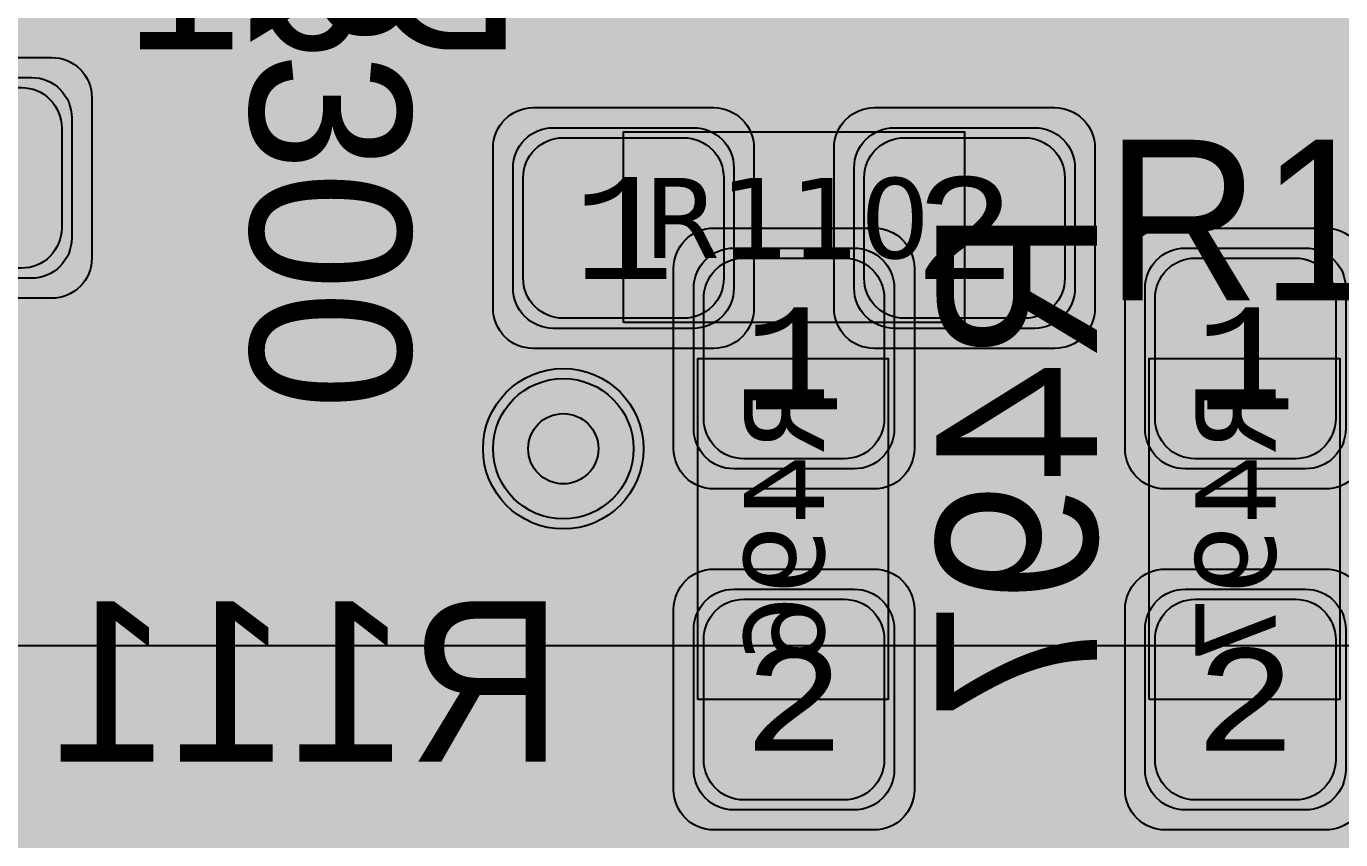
# Model space of a CAD drawing. Extents: x -28 to 199, y -61 to 255.
# Drawn here: x 108.42 to 114.97, y 149.45 to 153.51 of the extents above; entities that cross this region are included whole.
import ezdxf
from ezdxf.enums import TextEntityAlignment as Align

# ---------------------------------------------------------------- set-up
doc = ezdxf.new("R2010")
doc.units = 0
doc.header["$MEASUREMENT"] = 0
for name, color, linetype in [('ASSEMBLY_OUTLINES_BTM', 191, 'CONTINUOUS'), ('ASSEMBLY_OUTLINES_TOP', 102, 'CONTINUOUS'), ('ASSEMBLY_PART_NUMBERS_BTM', 191, 'CONTINUOUS'), ('ASSEMBLY_PART_NUMBERS_TOP', 102, 'CONTINUOUS'), ('ASSEMBLY_REF_DES_BTM', 191, 'CONTINUOUS'), ('ASSEMBLY_REF_DES_TOP', 102, 'CONTINUOUS'), ('DRILL_DRAWING', 21, 'CONTINUOUS'), ('GENERATED_SILKSCREEN_BTM', 255, 'CONTINUOUS'), ('GENERATED_SILKSCREEN_TOP', 140, 'CONTINUOUS'), ('PART_PADS_SMD_BTM', 10, 'CONTINUOUS'), ('PART_PADS_SMD_TOP', 150, 'CONTINUOUS'), ('PIN_NUMBERS_BTM', 8, 'CONTINUOUS'), ('PIN_NUMBERS_TOP', 8, 'CONTINUOUS'), ('PLACEMENT_OUTLINES_BTM', 222, 'CONTINUOUS'), ('PLACEMENT_OUTLINES_TOP', 130, 'CONTINUOUS'), ('PLANE_DATA_LAYER_TOP', 150, 'CONTINUOUS'), ('PLANE_SHAPES_LAYER_2', 230, 'CONTINUOUS'), ('PLANE_SHAPES_LAYER_3', 81, 'CONTINUOUS'), ('PLANE_SHAPES_LAYER_TOP', 150, 'CONTINUOUS'), ('SILKSCREEN_OUTLINES_BTM', 211, 'CONTINUOUS'), ('SILKSCREEN_OUTLINES_TOP', 150, 'CONTINUOUS'), ('SILKSCREEN_REF_DES_BTM', 211, 'CONTINUOUS'), ('SILKSCREEN_REF_DES_TOP', 150, 'CONTINUOUS'), ('SOLDERMASK_PADS_BTM', 12, 'CONTINUOUS'), ('SOLDERMASK_PADS_TOP', 180, 'CONTINUOUS'), ('SOLDERPASTE_PADS_BTM', 12, 'CONTINUOUS'), ('SOLDERPASTE_PADS_TOP', 180, 'CONTINUOUS'), ('TRACES_LAYER_3', 81, 'CONTINUOUS'), ('TRACES_LAYER_BOTTOM', 10, 'CONTINUOUS'), ('TRACES_LAYER_TOP', 150, 'CONTINUOUS'), ('VIA_HOLES_LAYER_2', 30, 'CONTINUOUS'), ('VIA_HOLES_LAYER_3', 30, 'CONTINUOUS'), ('VIA_HOLES_LAYER_BOTTOM', 30, 'CONTINUOUS'), ('VIA_HOLES_LAYER_TOP', 30, 'CONTINUOUS'), ('VIA_PADS_LAYER_2', 230, 'CONTINUOUS'), ('VIA_PADS_LAYER_3', 81, 'CONTINUOUS'), ('VIA_PADS_LAYER_BOTTOM', 10, 'CONTINUOUS'), ('VIA_PADS_LAYER_TOP', 150, 'CONTINUOUS')]:
    doc.layers.add(name, color=color, linetype=linetype)
doc.styles.add('COURIER_NEW', font='COUR.TTF')
doc.styles.add('VERDANA', font='verdana.TTF')
doc.styles.add('VERIBEST_GERBER_0', font='txt')

msp = doc.modelspace()

# ---------------------------------------------------------------- hatches: boundary and pattern name
at = {"layer": 'PLANE_DATA_LAYER_TOP'}
h = msp.add_hatch(color=256, dxfattribs=at)
h.paths.add_polyline_path([(133, 153.853893, -0.1385740107174842), (132.988731, 153.814013, 0.2825710428868531), (132.988731, 153.185987, -0.1385740107174842), (133, 153.146107), (133, 152.850505, -0.198909955685367), (132.977682, 152.796624), (132.047111, 151.866053, 0.1989122151386141), (131.900664, 151.5125), (131.900664, 149.0762, -0.414213562373095), (131.824464, 149), (116.917122, 149, -0.414213562373095), (116.840922, 149.0762), (116.840922, 149.076201, -0.1989099556853327), (116.86324, 149.130082), (120.011716, 152.278558, -0.2121765103081674), (120.069475, 152.300777, 2.5994044520858672), (119.500777, 152.869475, -0.0127260232625864), (119.500876, 152.865598), (119.500876, 152.865597, -0.1989099556854013), (119.478558, 152.811716), (116.06616, 149.399318, -0.1989133663344485), (116.012278, 149.377), (114.8262, 149.377, -0.414213562373095), (114.75, 149.4532), (114.75, 149.885279, -0.1989099556853327), (114.772318, 149.93916), (117.211716, 152.378558, -0.2121765103082757), (117.269475, 152.400777, 2.5994044520858672), (116.700777, 152.969475, -0.012726023262584), (116.700876, 152.965598), (116.700876, 152.965597, -0.1989099556853327), (116.678558, 152.911716), (114.880082, 151.11324, -0.6681819935815162), (114.75, 151.167121), (114.75, 155.5988, -0.414213562373095), (114.8262, 155.675), (115.246078, 155.675, -0.1860894746345807), (115.29723, 155.65528, 0.1771017640591394), (115.679123, 155.500363, -0.3837047465437007), (115.752483, 155.429575, 0.9653635895788941), (117.75, 155.499999), (117.75, 155.5, 0.4499914754165076), (116.6297, 156.492737, -0.678160657795134), (116.561875, 156.617022, 0.1458601094872009), (116.696178, 156.932387, -0.381510988498814), (116.771893, 157), (121.010758, 157, -0.5383921361414895), (121.080801, 156.893793, 1.2260197911428208), (123, 156.5), (123, 156.500003, 0.0155953760003394), (122.998055, 156.562339, -0.0155850900867968), (122.997907, 156.567086), (122.997907, 156.56709, -0.6681819935816116), (123.127989, 156.620971), (125.050682, 154.698278, -0.1989099556853327), (125.073, 154.644397), (125.073, 153.551853, -0.2121757463619228), (125.04787, 153.4953, 0.2121743865971751), (124.85, 153.050001), (124.85, 153.05, 0.9999999999999999), (126.05, 153.05), (126.05, 153.050001, 0.2121743865971751), (125.85213, 153.4953, -0.212175746361959), (125.827, 153.551853), (125.827, 154.685964, -0.1107558287851341), (125.834298, 154.718505, 0.110755040111671), (125.875, 154.899999), (125.875, 154.9, 0.1989121882725186), (125.75052, 155.20052), (124.081122, 156.869918, -0.1989099556853327), (124.058804, 156.923799), (124.058804, 156.9238, -0.414213562373095), (124.135004, 157), (125.760758, 157, -0.5383921361414895), (125.830801, 156.893793, 1.5163124244314565), (127.669199, 156.893793, -0.5383921361414894), (127.739242, 157), (128.1738, 157, -0.414213562373095), (128.25, 156.9238), (128.25, 156.3, 0.414213562373095), (128.7, 155.85), (129.3, 155.85, 0.414213562373095), (129.75, 156.3), (129.75, 156.9238, -0.414213562373095), (129.8262, 157), (130.5238, 157, -0.414213562373095), (130.6, 156.9238), (130.6, 156.7, 0.414213562373095), (131.05, 156.25), (131.75, 156.25, 0.3241649784330002), (132.177594, 156.559774, -0.7244577928817454), (132.322406, 156.559774, 0.3241649784330001), (132.75, 156.25), (132.9238, 156.25, -0.414213562373095), (133, 156.1738)], flags=0)
h.paths.add_polyline_path([(129.20000000000002, 153.2, -0.9999999999999999), (130.4, 153.2, -0.9999999999999999)], flags=0)
h.paths.add_polyline_path([(130.9, 153.5, -0.9999999999999999), (132.1, 153.5, -0.9999999999999999)], flags=0)
at = {"layer": 'PLANE_SHAPES_LAYER_2'}
h = msp.add_hatch(color=256, dxfattribs=at)
h.paths.add_polyline_path([(169.5, 129.25), (149.5, 129.25), (142.25, 122), (142.25, 90.5), (147.5, 90.5), (147.5, 80), (154, 80), (154, 69.25), (131.75, 69.25), (131.75, 73.25), (121.25, 73.25), (121.25, 81), (110.5, 81), (110.5, 125.75), (106.5, 125.75), (106.5, 128.75), (93.5, 128.75), (93.5, 120.25), (91.75, 120.25), (91.75, 121.5), (80, 121.5), (80, 118.25), (73.25, 118.25), (73.25, 124.5), (67.5, 124.5), (67.5, 128), (57.75, 128), (57.75, 120.25), (55.25, 120.25), (55.25, 121.5), (47.5, 121.5), (47.5, 119), (35, 119), (35, 134.75), (32.75, 134.75), (32.75, 159.75), (29.25, 159.75), (29.25, 175.25), (22.5, 175.25), (22.5, 195.25), (17.25, 195.25), (17.25, 198), (22.5, 198), (22.5, 216.5), (40.25, 216.5), (40.25, 235.5), (54.5, 235.5), (54.5, 254), (87.25, 254), (87.25, 236.25), (86.25, 236.25), (86.25, 228.75), (81, 228.75), (81, 218.75), (95.25, 218.75), (95.25, 194.5), (87, 194.5), (87, 172), (131.1, 172), (131.1, 208.75), (115.5, 208.75), (115.5, 213.75), (106.75, 213.75), (106.75, 218.75), (110.25, 222.25), (110.25, 226.25), (142.5, 226.25), (142.5, 221.5), (160.5, 221.5), (160.5, 240.75), (169.5, 240.75)])
h.paths.add_polyline_path([(35.5, 149.5), (41.75, 149.5), (41.75, 152), (39.25, 152), (39.25, 154), (37.75, 154), (37.75, 152), (35.5, 152)], flags=16)
h.paths.add_polyline_path([(37.5, 125.75), (37.5, 128.75), (42.75, 128.75), (42.75, 125.75)], flags=16)
h.paths.add_polyline_path([(52, 127.75), (52, 130.75), (54.25, 130.75), (54.25, 127.75)], flags=16)
h.paths.add_polyline_path([(50.75, 219.5), (50.75, 226.5), (71.75, 226.5), (71.75, 219.5)], flags=16)
h.paths.add_polyline_path([(66.5, 150.75), (66.5, 177.5), (72.25, 177.5), (72.25, 150.75)], flags=16)
h.paths.add_polyline_path([(47.25, 185.25), (73, 185.25), (73, 188.25), (70.25, 188.25), (70.25, 191), (47.25, 191)], flags=16)
h.paths.add_polyline_path([(84.5, 208), (84.5, 212.75), (85, 212.75), (85, 208)], flags=16)
h.paths.add_polyline_path([(61.5, 137.25), (87.75, 137.25), (87.75, 140.5), (84.75, 140.5), (84.75, 143), (61.5, 143)], flags=16)
h.paths.add_polyline_path([(88.75, 127), (88.75, 130), (91, 130), (91, 127)], flags=16)
h.paths.add_polyline_path([(85.5, 130.25), (85.5, 132.5), (91, 132.5), (91, 130.25)], flags=16)
h.paths.add_polyline_path([(108.75, 142.25), (135.75, 142.25), (135.75, 145.75), (132.25, 145.75), (132.25, 149), (108.75, 149)], flags=16)
h.paths.add_polyline_path([(114.25, 126.75), (140.75, 126.75), (140.75, 129.75), (137.25, 129.75), (137.25, 133), (114.25, 133)], flags=16)
h.paths.add_polyline_path([(155.25, 180.25), (166.25, 180.25), (166.25, 186.25), (152.25, 186.25), (152.25, 183), (155.25, 183)], flags=16)
at = {"layer": 'PLANE_SHAPES_LAYER_3'}
h = msp.add_hatch(color=256, dxfattribs=at)
h.paths.add_polyline_path([(169.5, 129.25), (149.5, 129.25), (142.25, 122), (142.25, 90.5), (147.5, 90.5), (147.5, 80), (154, 80), (154, 69.25), (131.75, 69.25), (131.75, 73.25), (121.25, 73.25), (121.25, 81), (110.5, 81), (110.5, 125.75), (106.5, 125.75), (106.5, 128.75), (93.5, 128.75), (93.5, 120.25), (91.75, 120.25), (91.75, 121.5), (80, 121.5), (80, 118.25), (73.25, 118.25), (73.25, 124.5), (67.5, 124.5), (67.5, 127.75), (58.25, 127.75), (58.25, 130.25), (88.75, 130.25), (88.75, 127), (91, 127), (91, 132.5), (55, 132.5), (55, 131.25), (52, 131.25), (52, 127.75), (55, 127.75), (55, 127.25), (57.75, 127.25), (57.75, 120.25), (55.25, 120.25), (55.25, 121.5), (47.5, 121.5), (47.5, 119), (35, 119), (35, 134.75), (32.75, 134.75), (32.75, 159.75), (29.25, 159.75), (29.25, 175.25), (22.5, 175.25), (22.5, 195.25), (17.25, 195.25), (17.25, 198), (22.5, 198), (22.5, 216.5), (40.25, 216.5), (40.25, 235.5), (54.5, 235.5), (54.5, 254), (87.25, 254), (87.25, 236.25), (86.25, 236.25), (86.25, 228.75), (81, 228.75), (81, 218.75), (95.25, 218.75), (95.25, 194.5), (87, 194.5), (87, 172), (131.1, 172), (131.1, 208.75), (115.5, 208.75), (115.5, 213.75), (106.75, 213.75), (106.75, 218.75), (110.25, 222.25), (110.25, 226.25), (142.5, 226.25), (142.5, 221.5), (160.5, 221.5), (160.5, 240.75), (169.5, 240.75)])
h.paths.add_polyline_path([(35.5, 149.5), (41.75, 149.5), (41.75, 152), (39.25, 152), (39.25, 154), (37.75, 154), (37.75, 152), (35.5, 152)], flags=16)
h.paths.add_polyline_path([(37.5, 125.75), (37.5, 128.75), (42.75, 128.75), (42.75, 125.75)], flags=16)
h.paths.add_polyline_path([(50.75, 219.5), (50.75, 226.5), (71.75, 226.5), (71.75, 219.5)], flags=16)
h.paths.add_polyline_path([(66.5, 150.75), (66.5, 177.5), (72.25, 177.5), (72.25, 150.75)], flags=16)
h.paths.add_polyline_path([(47.25, 185.25), (73, 185.25), (73, 188.25), (70.25, 188.25), (70.25, 191), (47.25, 191)], flags=16)
h.paths.add_polyline_path([(84.5, 208), (84.5, 212.75), (85, 212.75), (85, 208)], flags=16)
h.paths.add_polyline_path([(61.5, 137.25), (87.75, 137.25), (87.75, 140.5), (84.75, 140.5), (84.75, 143), (61.5, 143)], flags=16)
h.paths.add_polyline_path([(108.75, 142.25), (135.75, 142.25), (135.75, 145.75), (132.25, 145.75), (132.25, 149), (108.75, 149)], flags=16)
h.paths.add_polyline_path([(114.25, 126.75), (140.75, 126.75), (140.75, 129.75), (137.25, 129.75), (137.25, 133), (114.25, 133)], flags=16)
h.paths.add_polyline_path([(155.25, 180.25), (166.25, 180.25), (166.25, 186.25), (152.25, 186.25), (152.25, 183), (155.25, 183)], flags=16)
at = {"layer": 'VIA_HOLES_LAYER_2'}
h = msp.add_hatch(color=256, dxfattribs=at)
edge = h.paths.add_edge_path()
edge.add_arc((111.1, 151.4), 0.175, 0, 360)
at = {"layer": 'VIA_HOLES_LAYER_3'}
h = msp.add_hatch(color=256, dxfattribs=at)
edge = h.paths.add_edge_path()
edge.add_arc((111.1, 151.4), 0.175, 0, 360)
at = {"layer": 'VIA_HOLES_LAYER_BOTTOM'}
h = msp.add_hatch(color=256, dxfattribs=at)
edge = h.paths.add_edge_path()
edge.add_arc((111.1, 151.4), 0.175, 0, 360)
at = {"layer": 'VIA_HOLES_LAYER_TOP'}
h = msp.add_hatch(color=256, dxfattribs=at)
edge = h.paths.add_edge_path()
edge.add_arc((111.1, 151.4), 0.175, 0, 360)

# ---------------------------------------------------------------- linework, layer by layer
at = {"layer": 'ASSEMBLY_OUTLINES_BTM'}
for points in [[(111.77, 150.15), (111.77, 151.85), (112.72, 151.85), (112.72, 150.15)], [(114.02, 150.15), (114.02, 151.85), (114.97, 151.85), (114.97, 150.15)]]:
    msp.add_lwpolyline(points, close=True, dxfattribs=at)
at = {"layer": 'ASSEMBLY_OUTLINES_TOP'}
msp.add_lwpolyline([(111.4, 152.03), (111.4, 152.98), (113.1, 152.98), (113.1, 152.03)], close=True, dxfattribs=at)
at = {"layer": 'ASSEMBLY_OUTLINES_TOP', "const_width": 0.2}
msp.add_lwpolyline([(105.58, 141.12), (105.58, 150.42), (138.78, 150.42), (138.78, 141.12)], close=True, dxfattribs=at)
at = {"layer": 'GENERATED_SILKSCREEN_BTM', "const_width": 0.15}
for points in [[(109.0248, 154.11), (109.0248, 153.4092), (109.1648, 153.4092)], [(109.1648, 153.4092), (109.1712, 153.4076), (109.1752, 153.4044), (109.1768, 153.3988), (109.1776, 153.3924), (109.1768, 153.3868), (109.1752, 153.3812), (109.1712, 153.3772), (109.1648, 153.3764), (108.8528, 153.3764), (108.8472, 153.3772), (108.8424, 153.3812), (108.84, 153.3868), (108.8392, 153.3924), (108.84, 153.3988), (108.8424, 153.4044), (108.8472, 153.4076), (108.8528, 153.4092), (108.9936, 153.4092), (108.9936, 154.1604)], [(110.7928, 154.1604), (110.7928, 153.3924), (110.7912, 153.386), (110.7872, 153.382), (110.7824, 153.3772), (110.7768, 153.3764), (110.372, 153.3764), (110.3688, 153.3764), (110.3672, 153.3772), (110.3656, 153.378), (110.3616, 153.3796), (110.2264, 153.4892), (110.224, 153.4924), (110.2232, 153.494), (110.2216, 153.498), (110.2208, 153.502), (110.2208, 154.0508)], [(110.7592, 154.1436), (110.3776, 154.1436), (110.2528, 154.0428), (110.2528, 153.51), (110.3776, 153.4092), (110.7592, 153.4092), (110.7592, 154.1436)], [(109.4648, 154.0508), (109.4648, 153.502), (109.4656, 153.4996), (109.4672, 153.494), (109.468, 153.4924), (109.4704, 153.4892), (109.6048, 153.3796), (109.6088, 153.378), (109.6096, 153.3772), (109.612, 153.3772), (109.6128, 153.3764), (109.6136, 153.3764), (109.6152, 153.3764), (109.8848, 153.3764), (109.888, 153.3772), (109.8912, 153.378), (109.8944, 153.3796)], [(109.8944, 153.3796), (110.0288, 153.4892), (110.0312, 153.4908), (110.0328, 153.4932), (110.0336, 153.498), (110.0328, 153.5036), (110.0304, 153.5092), (110.0264, 153.5132), (110.0216, 153.5164), (110.016, 153.5172), (110.0104, 153.5156), (109.88, 153.4092), (109.6216, 153.4092), (109.4968, 153.51), (109.4968, 153.7972)], [(113.2608, 151.9256), (113.2592, 151.9232), (113.2552, 151.9224), (113.2512, 151.92), (113.2472, 151.92), (113.0824, 151.92), (113.0784, 151.92), (113.076, 151.9224), (113.0736, 151.9224), (113.0728, 151.9232), (113.072, 151.924), (113.0696, 151.9256), (112.96, 152.0616), (112.9584, 152.0656), (112.9576, 152.068), (112.9568, 152.072), (112.9568, 152.4752), (112.9584, 152.4824), (112.9624, 152.4864), (112.9672, 152.4912), (112.9728, 152.4928), (113.7408, 152.4928), (113.7472, 152.4912), (113.7512, 152.4872), (113.7536, 152.4824), (113.7544, 152.4768), (113.7536, 152.4704), (113.7512, 152.4648), (113.7472, 152.4608), (113.7408, 152.4592), (113.3728, 152.4592), (113.3728, 152.0832), (113.7456, 151.952), (113.7512, 151.9488), (113.7544, 151.9432), (113.7552, 151.9368), (113.7536, 151.932), (113.7512, 151.9272), (113.7464, 151.9232), (113.7416, 151.9208), (113.7352, 151.9224), (113.3624, 152.0536), (113.2608, 151.9256)], [(112.9896, 152.4592), (112.9896, 152.076), (113.0904, 151.952), (113.2392, 151.952), (113.3408, 152.076), (113.3408, 152.4592), (112.9896, 152.4592)], [(113.7408, 151.2504), (113.7472, 151.2496), (113.7512, 151.2456), (113.7536, 151.24), (113.7544, 151.2344), (113.7536, 151.2288), (113.7512, 151.224), (113.7472, 151.22), (113.7408, 151.2184), (113.4984, 151.2184), (113.4984, 151.1808), (113.4968, 151.1752), (113.4936, 151.1704), (113.488, 151.168), (113.4824, 151.1672), (113.476, 151.168), (113.4704, 151.1704), (113.4664, 151.1752), (113.4656, 151.1808), (113.4656, 151.2184), (112.9952, 151.2184), (112.9912, 151.2192), (112.988, 151.2208), (112.9848, 151.2248), (112.9824, 151.2288), (112.9808, 151.2336), (112.98, 151.2384), (112.9808, 151.2424), (112.984, 151.2464), (113.4696, 151.732), (113.4744, 151.7352), (113.4792, 151.7368), (113.484, 151.736), (113.4896, 151.7328), (113.4936, 151.7312), (113.496, 151.728), (113.4976, 151.7248), (113.4984, 151.7208), (113.4984, 151.2504), (113.7408, 151.2504)], [(113.4656, 151.6808), (113.036, 151.2504), (113.4656, 151.2504), (113.4656, 151.6808)], [(113.7536, 150.8384), (113.644, 150.9728), (113.64, 150.9768), (113.6352, 150.9776), (113.6296, 150.9768), (113.624, 150.9736), (113.62, 150.9704), (113.6168, 150.9648), (113.616, 150.96), (113.6176, 150.9544), (113.724, 150.824), (113.724, 150.5656), (113.6232, 150.4408), (113.336, 150.4408), (113.424, 150.5496), (113.4256, 150.5528), (113.4264, 150.5536), (113.4272, 150.556), (113.4272, 150.5592), (113.4272, 150.8288), (113.4272, 150.832), (113.4256, 150.8368), (113.424, 150.8384), (113.3152, 150.9728), (113.3144, 150.9744), (113.3128, 150.976), (113.3104, 150.9776), (113.3048, 150.9792), (113.3016, 150.98), (113.0824, 150.98), (113.0784, 150.9792), (113.0752, 150.9776), (113.0728, 150.976), (113.072, 150.9744), (113.0696, 150.9728), (112.96, 150.8384), (112.9592, 150.8352), (112.9584, 150.8328), (112.9576, 150.832), (112.9568, 150.8288), (112.9568, 150.5592), (112.9576, 150.556), (112.9576, 150.5552), (112.9584, 150.5544), (112.9592, 150.552), (112.96, 150.5488), (113.0696, 150.4144), (113.0736, 150.412), (113.0768, 150.4112), (113.0792, 150.4096), (113.0824, 150.4088), (113.6312, 150.4088), (113.6336, 150.4096), (113.6392, 150.4112), (113.6408, 150.412), (113.644, 150.4144), (113.7536, 150.5488), (113.7552, 150.5528), (113.756, 150.5536), (113.756, 150.5552), (113.7568, 150.5568), (113.7568, 150.5576), (113.7568, 150.5592), (113.7568, 150.8288), (113.756, 150.832), (113.7552, 150.8352), (113.7536, 150.8384)], [(113.0904, 150.9472), (113.2936, 150.9472), (113.3952, 150.824), (113.3952, 150.5656), (113.2936, 150.4408), (113.0904, 150.4408), (112.9896, 150.5656), (112.9896, 150.824), (113.0904, 150.9472)], [(108.3476, 149.8576), (108.3532, 149.8592), (108.494, 149.8592), (108.494, 150.6104), (108.4948, 150.616), (108.4972, 150.62), (108.5012, 150.6224), (108.5068, 150.6232), (108.5108, 150.624), (108.5148, 150.624), (108.518, 150.6224), (108.5212, 150.6192), (108.6772, 150.4), (108.6788, 150.3968), (108.6796, 150.3944), (108.6796, 150.3888), (108.6772, 150.384), (108.6732, 150.38), (108.6684, 150.3768), (108.6628, 150.3752), (108.6596, 150.3752), (108.6572, 150.376), (108.6532, 150.3808), (108.5252, 150.56), (108.5252, 149.8592), (108.6652, 149.8592)], [(109.3932, 149.8592), (109.3996, 149.8576), (109.4036, 149.8544), (109.4052, 149.8488), (109.406, 149.8424), (109.4052, 149.8368), (109.4036, 149.8312), (109.3996, 149.8272), (109.3932, 149.8264), (109.0812, 149.8264), (109.0756, 149.8272), (109.0708, 149.8312), (109.0684, 149.8368), (109.0676, 149.8424), (109.0684, 149.8488), (109.0708, 149.8544), (109.0756, 149.8576), (109.0812, 149.8592), (109.222, 149.8592), (109.222, 150.6104), (109.2228, 150.616), (109.2252, 150.62), (109.2292, 150.6224), (109.2348, 150.6232), (109.2388, 150.624), (109.2428, 150.624), (109.246, 150.6224), (109.2492, 150.6192), (109.4052, 150.4), (109.4068, 150.3968), (109.4076, 150.3944), (109.4076, 150.3888), (109.4052, 150.384), (109.4012, 150.38), (109.3964, 150.3768), (109.3908, 150.3752), (109.3876, 150.3752), (109.3852, 150.376), (109.3812, 150.3808), (109.2532, 150.56), (109.2532, 149.8592), (109.3932, 149.8592)], [(110.1212, 149.8592), (110.1276, 149.8576), (110.1316, 149.8544), (110.1332, 149.8488), (110.134, 149.8424), (110.1332, 149.8368), (110.1316, 149.8312), (110.1276, 149.8272), (110.1212, 149.8264), (109.8092, 149.8264), (109.8036, 149.8272), (109.7988, 149.8312), (109.7964, 149.8368), (109.7956, 149.8424), (109.7964, 149.8488), (109.7988, 149.8544), (109.8036, 149.8576), (109.8092, 149.8592), (109.95, 149.8592), (109.95, 150.6104), (109.9508, 150.616), (109.9532, 150.62), (109.9572, 150.6224), (109.9628, 150.6232), (109.9668, 150.624), (109.9708, 150.624), (109.974, 150.6224), (109.9772, 150.6192), (110.1332, 150.4), (110.1348, 150.3968), (110.1356, 150.3944), (110.1356, 150.3888), (110.1332, 150.384), (110.1292, 150.38), (110.1244, 150.3768), (110.1188, 150.3752), (110.1156, 150.3752), (110.1132, 150.376), (110.1092, 150.3808), (109.9812, 150.56), (109.9812, 149.8592), (110.1212, 149.8592)], [(110.426, 150.3224), (110.4236, 150.324), (110.4228, 150.328), (110.4212, 150.332), (110.4204, 150.336), (110.4204, 150.5008), (110.4212, 150.5048), (110.4228, 150.5072), (110.4228, 150.5096), (110.4236, 150.5104), (110.4252, 150.5112), (110.426, 150.5128), (110.562, 150.6232), (110.566, 150.6248), (110.5692, 150.6256), (110.5724, 150.6264), (110.9756, 150.6264), (110.9828, 150.6248), (110.9876, 150.6208), (110.9916, 150.616), (110.9932, 150.6104), (110.9932, 149.8424), (110.9916, 149.836), (110.9876, 149.832), (110.9828, 149.8296), (110.9772, 149.8288), (110.9708, 149.8296), (110.9652, 149.832), (110.9612, 149.836), (110.9596, 149.8424), (110.9596, 150.2104), (110.5836, 150.2104), (110.4524, 149.8376), (110.4492, 149.832), (110.4436, 149.8288), (110.438, 149.828), (110.4324, 149.8296), (110.4276, 149.832), (110.4236, 149.836), (110.422, 149.8416), (110.4228, 149.848), (110.554, 150.2208), (110.426, 150.3224)], [(110.9596, 150.5936), (110.5772, 150.5936), (110.4524, 150.4928), (110.4524, 150.344), (110.5772, 150.2424), (110.9596, 150.2424), (110.9596, 150.5936)], [(113.7328, 150.1136), (113.7384, 150.1152), (113.744, 150.1144), (113.7488, 150.1104), (113.752, 150.1064), (113.7536, 150.1008), (113.7544, 150.0952), (113.752, 150.0904), (113.748, 150.0864), (112.9808, 149.6552), (112.9768, 149.6536), (112.9736, 149.6536), (112.9704, 149.6536), (112.9672, 149.6552), (112.9624, 149.6576), (112.9592, 149.6608), (112.9576, 149.6648), (112.9568, 149.6688), (112.9568, 150.2088), (112.9584, 150.2144), (112.9624, 150.2184), (112.9672, 150.2216), (112.9736, 150.2224), (112.9792, 150.2216), (112.9848, 150.2184), (112.9888, 150.2144), (112.9896, 150.2088), (112.9896, 149.696), (113.7328, 150.1136)], [(108.6652, 149.8592), (108.6716, 149.8576), (108.6756, 149.8544), (108.6772, 149.8488), (108.678, 149.8424), (108.6772, 149.8368), (108.6756, 149.8312), (108.6716, 149.8272), (108.6652, 149.8264), (108.3532, 149.8264), (108.3476, 149.8272)]]:
    msp.add_lwpolyline(points, dxfattribs=at)
for points in [[(111.770005, 150.707911, 1.22306e-05), (111.769995, 150.707902), (111.769995, 151.292098, 1.22306e-05), (111.770005, 151.292089), (111.770005, 150.707911)], [(112.720005, 150.716156, 1.1642e-05), (112.719995, 150.716164), (112.719995, 151.283836, 1.1642e-05), (112.720005, 151.283844), (112.720005, 150.716156)], [(114.020005, 150.707911, 1.22306e-05), (114.019995, 150.707902), (114.019995, 151.292098, 1.22306e-05), (114.020005, 151.292089), (114.020005, 150.707911)], [(114.970005, 150.716156, 1.1642e-05), (114.969995, 150.716164), (114.969995, 151.283836, 1.1642e-05), (114.970005, 151.283844), (114.970005, 150.716156)]]:
    msp.add_lwpolyline(points, format="xyb", dxfattribs=at)
at = {"layer": 'GENERATED_SILKSCREEN_TOP', "const_width": 0.15}
for points in [[(110.3104, 154.0092), (110.3104, 153.626), (110.2096, 153.502), (110.0608, 153.502), (109.9592, 153.626), (109.9592, 154.0092), (110.3104, 154.0092)], [(109.9272, 153.6332), (109.5544, 153.502), (109.5488, 153.4988), (109.5456, 153.4932), (109.5448, 153.4868), (109.5464, 153.482), (109.5496, 153.4772), (109.5536, 153.4732), (109.5584, 153.4708), (109.5648, 153.4724), (109.9376, 153.6036), (110.0392, 153.4756)], [(110.0392, 153.4756), (110.0408, 153.4732), (110.0448, 153.4724), (110.0488, 153.47), (110.0528, 153.47), (110.2176, 153.47), (110.2216, 153.47), (110.224, 153.4724), (110.2264, 153.4724), (110.2272, 153.4732), (110.228, 153.474), (110.2304, 153.4756), (110.34, 153.6116)], [(109.5464, 153.1444), (109.656, 153.2796), (109.66, 153.2836), (109.6624, 153.2844), (109.6648, 153.2844), (109.6704, 153.2836), (109.676, 153.2804), (109.6808, 153.2764), (109.6832, 153.2716), (109.684, 153.266), (109.6824, 153.2604), (109.576, 153.13), (109.576, 152.8716), (109.6768, 152.7468), (109.8256, 152.7468), (109.9272, 152.87), (109.9272, 153.0028), (109.9288, 153.0092), (109.932, 153.0132), (109.9376, 153.0156), (109.9432, 153.0164), (109.9488, 153.0156), (109.9544, 153.0132), (109.9576, 153.0092), (109.9592, 153.0028), (109.9592, 152.87), (110.0608, 152.7468), (110.2096, 152.7468), (110.3104, 152.8716), (110.3104, 153.13), (110.204, 153.2604), (110.2024, 153.266), (110.2032, 153.2716), (110.2056, 153.2764), (110.2104, 153.2804), (110.216, 153.2836), (110.2216, 153.2844), (110.224, 153.2844), (110.2264, 153.2836), (110.2304, 153.2796), (110.34, 153.1444), (110.3408, 153.142), (110.3416, 153.1396), (110.3424, 153.1388), (110.3432, 153.1356), (110.3432, 152.866), (110.3424, 152.862), (110.3416, 152.8604), (110.3408, 152.858), (110.34, 152.8556), (110.2304, 152.7204), (110.2272, 152.718), (110.2232, 152.7172), (110.2208, 152.7156), (110.2176, 152.7148), (110.0528, 152.7148), (110.0504, 152.7156), (110.0448, 152.7172), (110.0416, 152.718), (110.0392, 152.7204), (109.9432, 152.838), (109.8472, 152.7204), (109.8456, 152.7196), (109.844, 152.718), (109.8432, 152.7172), (109.8416, 152.7172), (109.836, 152.7156), (109.8336, 152.7148), (109.6688, 152.7148), (109.6648, 152.7156), (109.6616, 152.7172), (109.6584, 152.718), (109.656, 152.7204), (109.5464, 152.8556), (109.5448, 152.8588), (109.544, 152.8596), (109.544, 152.862), (109.544, 152.8628), (109.5432, 152.8636), (109.5432, 152.866), (109.5432, 153.1356), (109.544, 153.1388), (109.5448, 153.142), (109.5464, 153.1444)], [(115.0912, 152.1592), (114.9504, 152.1592), (114.9504, 152.9104), (114.9496, 152.916), (114.9472, 152.92), (114.9432, 152.9224), (114.9376, 152.9232), (114.9336, 152.924), (114.9296, 152.924), (114.9264, 152.9224), (114.9232, 152.9192), (114.7672, 152.7), (114.7648, 152.6944), (114.7648, 152.6888), (114.7672, 152.684), (114.7712, 152.68), (114.776, 152.6768), (114.7816, 152.6752), (114.7848, 152.6752), (114.7872, 152.676), (114.7912, 152.6808), (114.9192, 152.86), (114.9192, 152.1592), (114.7792, 152.1592)], [(114.4744, 152.6224), (114.4768, 152.624), (114.4776, 152.628), (114.48, 152.632), (114.48, 152.636), (114.48, 152.8008), (114.48, 152.8048), (114.4776, 152.8072), (114.4776, 152.8096), (114.4768, 152.8104), (114.476, 152.8112), (114.4744, 152.8128), (114.3384, 152.9232), (114.3344, 152.9248), (114.3312, 152.9256), (114.328, 152.9264), (113.9248, 152.9264), (113.9176, 152.9248), (113.9128, 152.9208), (113.9088, 152.916), (113.9072, 152.9104), (113.9072, 152.1424), (113.9088, 152.136), (113.9128, 152.132), (113.9176, 152.1296), (113.9232, 152.1288), (113.9296, 152.1296), (113.9352, 152.132), (113.9392, 152.136), (113.9408, 152.1424), (113.9408, 152.5104), (114.3168, 152.5104), (114.448, 152.1376), (114.4512, 152.132), (114.4568, 152.1288), (114.4632, 152.128), (114.468, 152.1296), (114.4728, 152.132), (114.4768, 152.136), (114.4792, 152.1416), (114.4776, 152.148), (114.3464, 152.5208), (114.4744, 152.6224)], [(113.9408, 152.8936), (114.3232, 152.8936), (114.448, 152.7928), (114.448, 152.644), (114.3232, 152.5424), (113.9408, 152.5424), (113.9408, 152.8936)], [(110.2304, 152.5228), (110.34, 152.3884), (110.3408, 152.3852), (110.3416, 152.3828), (110.3424, 152.382), (110.3432, 152.3788), (110.3432, 152.1092), (110.3424, 152.106), (110.3424, 152.1052), (110.3416, 152.1044), (110.3408, 152.102), (110.34, 152.0988), (110.2304, 151.9644), (110.2272, 151.962), (110.2232, 151.9612), (110.2208, 151.9596), (110.2176, 151.9588), (109.6688, 151.9588), (109.6664, 151.9596), (109.6608, 151.9612), (109.6592, 151.962), (109.656, 151.9644), (109.5464, 152.0988), (109.5456, 152.102), (109.5448, 152.1036), (109.544, 152.1052), (109.5432, 152.1068), (109.5432, 152.1092), (109.5432, 152.3788), (109.544, 152.382), (109.5448, 152.3852), (109.5464, 152.3884), (109.656, 152.5228), (109.6576, 152.5244), (109.6584, 152.526), (109.6608, 152.5276), (109.6664, 152.5292), (109.6688, 152.53), (110.2176, 152.53), (110.2208, 152.5292), (110.2232, 152.5276), (110.2264, 152.526), (110.2304, 152.5228)], [(110.2096, 152.4972), (109.6768, 152.4972), (109.6368, 152.45), (110.268, 152.0628), (110.3104, 152.1156), (110.3104, 152.374), (110.2096, 152.4972)], [(109.616, 152.4244), (109.576, 152.374), (109.576, 152.1156), (109.6768, 151.9908), (110.2096, 151.9908), (110.2472, 152.038), (109.616, 152.4244)], [(114.7792, 152.1592), (114.7728, 152.1576), (114.7696, 152.1544), (114.7672, 152.1488), (114.7664, 152.1424), (114.7672, 152.1368), (114.7696, 152.1312), (114.7728, 152.1272), (114.7792, 152.1264), (115.0912, 152.1264)], [(110.2304, 151.7668), (110.34, 151.6324), (110.3408, 151.6292), (110.3416, 151.6268), (110.3424, 151.626), (110.3432, 151.6228), (110.3432, 151.3532), (110.3424, 151.35), (110.3424, 151.3492), (110.3416, 151.3484), (110.3408, 151.346), (110.34, 151.3428), (110.2304, 151.2084), (110.2272, 151.206), (110.2232, 151.2052), (110.2208, 151.2036), (110.2176, 151.2028), (109.6688, 151.2028), (109.6664, 151.2036), (109.6608, 151.2052), (109.6592, 151.206), (109.656, 151.2084), (109.5464, 151.3428), (109.5456, 151.346), (109.5448, 151.3476), (109.544, 151.3492), (109.5432, 151.3508), (109.5432, 151.3532), (109.5432, 151.6228), (109.544, 151.626), (109.5448, 151.6292), (109.5464, 151.6324), (109.656, 151.7668), (109.6576, 151.7684), (109.6584, 151.77), (109.6608, 151.7716), (109.6664, 151.7732), (109.6688, 151.774), (110.2176, 151.774), (110.2208, 151.7732), (110.2232, 151.7716), (110.2264, 151.77), (110.2304, 151.7668)], [(110.2096, 151.7412), (109.6768, 151.7412), (109.6368, 151.694), (110.268, 151.3068), (110.3104, 151.3596), (110.3104, 151.618), (110.2096, 151.7412)], [(109.616, 151.6684), (109.576, 151.618), (109.576, 151.3596), (109.6768, 151.2348), (110.2096, 151.2348), (110.2472, 151.282), (109.616, 151.6684)]]:
    msp.add_lwpolyline(points, dxfattribs=at)
for points in [[(112.542098, 152.980005, 1.22306e-05), (112.542089, 152.979995), (111.957911, 152.979995, 1.22306e-05), (111.957902, 152.980005), (112.542098, 152.980005)], [(112.533844, 152.029995), (111.966156, 152.029995, 1.1642e-05), (111.966164, 152.030005), (112.533836, 152.030005, 1.1642e-05), (112.533844, 152.029995)], [(138.780005, 141.12, -0.4142135624), (138.78, 141.119995), (105.58, 141.119995, -0.4142135624), (105.579995, 141.12), (105.579995, 150.42, -0.4142135624), (105.58, 150.420005), (107.080269, 150.420005, 7.9139e-06), (107.080278, 150.419995), (105.580005, 150.419995), (105.580005, 141.120005), (138.779995, 141.120005), (138.779995, 150.419995), (107.719722, 150.419995, 7.9139e-06), (107.719731, 150.420005), (138.78, 150.420005, -0.4142135624), (138.780005, 150.42), (138.780005, 141.12)]]:
    msp.add_lwpolyline(points, format="xyb", dxfattribs=at)
at = {"layer": 'PART_PADS_SMD_BTM'}
for points in [[(108.65, 152.45, -0.4142135624), (108.45, 152.25), (107.75, 152.25, -0.4142135624), (107.55, 152.45), (107.55, 153.05, -0.4142135624), (107.75, 153.25), (108.45, 153.25, -0.4142135624), (108.65, 153.05)], [(112.55, 152.4, -0.4142135624), (112.75, 152.2), (112.75, 151.5, -0.4142135624), (112.55, 151.3), (111.95, 151.3, -0.4142135624), (111.75, 151.5), (111.75, 152.2, -0.4142135624), (111.95, 152.4)], [(114.8, 152.4, -0.4142135624), (115, 152.2), (115, 151.5, -0.4142135624), (114.8, 151.3), (114.2, 151.3, -0.4142135624), (114, 151.5), (114, 152.2, -0.4142135624), (114.2, 152.4)], [(112.55, 150.7, -0.4142135624), (112.75, 150.5), (112.75, 149.8, -0.4142135624), (112.55, 149.6), (111.95, 149.6, -0.4142135624), (111.75, 149.8), (111.75, 150.5, -0.4142135624), (111.95, 150.7)], [(114.8, 150.7, -0.4142135624), (115, 150.5), (115, 149.8, -0.4142135624), (114.8, 149.6), (114.2, 149.6, -0.4142135624), (114, 149.8), (114, 150.5, -0.4142135624), (114.2, 150.7)]]:
    msp.add_lwpolyline(points, format="xyb", close=True, dxfattribs=at)
at = {"layer": 'PART_PADS_SMD_TOP'}
for points in [[(110.85, 152.8, -0.4142135624), (111.05, 153), (111.75, 153, -0.4142135624), (111.95, 152.8), (111.95, 152.2, -0.4142135624), (111.75, 152), (111.05, 152, -0.4142135624), (110.85, 152.2)], [(112.55, 152.8, -0.4142135624), (112.75, 153), (113.45, 153, -0.4142135624), (113.65, 152.8), (113.65, 152.2, -0.4142135624), (113.45, 152), (112.75, 152, -0.4142135624), (112.55, 152.2)]]:
    msp.add_lwpolyline(points, format="xyb", close=True, dxfattribs=at)
at = {"layer": 'PLACEMENT_OUTLINES_BTM'}
for points in [[(111.77, 150.15), (111.77, 151.85), (112.72, 151.85), (112.72, 150.15)], [(114.02, 150.15), (114.02, 151.85), (114.97, 151.85), (114.97, 150.15)]]:
    msp.add_lwpolyline(points, close=True, dxfattribs=at)
at = {"layer": 'PLACEMENT_OUTLINES_TOP'}
for points in [[(111.4, 152.03), (111.4, 152.98), (113.1, 152.98), (113.1, 152.03)], [(105.58, 141.12), (105.58, 150.42), (138.78, 150.42), (138.78, 141.12)]]:
    msp.add_lwpolyline(points, close=True, dxfattribs=at)
at = {"layer": 'PLANE_SHAPES_LAYER_TOP'}
msp.add_solid([(114.75, 149), (133, 149), (114.75, 157), (133, 157)], dxfattribs=at)
at = {"layer": 'SILKSCREEN_OUTLINES_BTM'}
for points in [[(111.77, 150.15), (111.77, 151.85), (112.72, 151.85), (112.72, 150.15)], [(114.02, 150.15), (114.02, 151.85), (114.97, 151.85), (114.97, 150.15)]]:
    msp.add_lwpolyline(points, close=True, dxfattribs=at)
at = {"layer": 'SILKSCREEN_OUTLINES_TOP'}
for points in [[(111.4, 152.03), (111.4, 152.98), (113.1, 152.98), (113.1, 152.03)], [(105.58, 141.12), (105.58, 150.42), (138.78, 150.42), (138.78, 141.12)]]:
    msp.add_lwpolyline(points, close=True, dxfattribs=at)
at = {"layer": 'SOLDERMASK_PADS_BTM'}
for points in [[(108.75, 152.35, -0.4142135624), (108.55, 152.15), (107.65, 152.15, -0.4142135624), (107.45, 152.35), (107.45, 153.15, -0.4142135624), (107.65, 153.35), (108.55, 153.35, -0.4142135624), (108.75, 153.15)], [(112.65, 152.5, -0.4142135624), (112.85, 152.3), (112.85, 151.4, -0.4142135624), (112.65, 151.2), (111.85, 151.2, -0.4142135624), (111.65, 151.4), (111.65, 152.3, -0.4142135624), (111.85, 152.5)], [(114.9, 152.5, -0.4142135624), (115.1, 152.3), (115.1, 151.4, -0.4142135624), (114.9, 151.2), (114.1, 151.2, -0.4142135624), (113.9, 151.4), (113.9, 152.3, -0.4142135624), (114.1, 152.5)], [(112.65, 150.8, -0.4142135624), (112.85, 150.6), (112.85, 149.7, -0.4142135624), (112.65, 149.5), (111.85, 149.5, -0.4142135624), (111.65, 149.7), (111.65, 150.6, -0.4142135624), (111.85, 150.8)], [(114.9, 150.8, -0.4142135624), (115.1, 150.6), (115.1, 149.7, -0.4142135624), (114.9, 149.5), (114.1, 149.5, -0.4142135624), (113.9, 149.7), (113.9, 150.6, -0.4142135624), (114.1, 150.8)]]:
    msp.add_lwpolyline(points, format="xyb", close=True, dxfattribs=at)
at = {"layer": 'SOLDERMASK_PADS_TOP'}
for points in [[(110.75, 152.9, -0.4142135624), (110.95, 153.1), (111.85, 153.1, -0.4142135624), (112.05, 152.9), (112.05, 152.1, -0.4142135624), (111.85, 151.9), (110.95, 151.9, -0.4142135624), (110.75, 152.1)], [(112.45, 152.9, -0.4142135624), (112.65, 153.1), (113.55, 153.1, -0.4142135624), (113.75, 152.9), (113.75, 152.1, -0.4142135624), (113.55, 151.9), (112.65, 151.9, -0.4142135624), (112.45, 152.1)]]:
    msp.add_lwpolyline(points, format="xyb", close=True, dxfattribs=at)
at = {"layer": 'SOLDERPASTE_PADS_BTM'}
for points in [[(108.6, 152.5, -0.4142135624), (108.4, 152.3), (107.8, 152.3, -0.4142135624), (107.6, 152.5), (107.6, 153, -0.4142135624), (107.8, 153.2), (108.4, 153.2, -0.4142135624), (108.6, 153)], [(112.5, 152.35, -0.4142135624), (112.7, 152.15), (112.7, 151.55, -0.4142135624), (112.5, 151.35), (112, 151.35, -0.4142135624), (111.8, 151.55), (111.8, 152.15, -0.4142135624), (112, 152.35)], [(114.75, 152.35, -0.4142135624), (114.95, 152.15), (114.95, 151.55, -0.4142135624), (114.75, 151.35), (114.25, 151.35, -0.4142135624), (114.05, 151.55), (114.05, 152.15, -0.4142135624), (114.25, 152.35)], [(112.5, 150.65, -0.4142135624), (112.7, 150.45), (112.7, 149.85, -0.4142135624), (112.5, 149.65), (112, 149.65, -0.4142135624), (111.8, 149.85), (111.8, 150.45, -0.4142135624), (112, 150.65)], [(114.75, 150.65, -0.4142135624), (114.95, 150.45), (114.95, 149.85, -0.4142135624), (114.75, 149.65), (114.25, 149.65, -0.4142135624), (114.05, 149.85), (114.05, 150.45, -0.4142135624), (114.25, 150.65)]]:
    msp.add_lwpolyline(points, format="xyb", close=True, dxfattribs=at)
at = {"layer": 'SOLDERPASTE_PADS_TOP'}
for points in [[(110.9, 152.75, -0.4142135624), (111.1, 152.95), (111.7, 152.95, -0.4142135624), (111.9, 152.75), (111.9, 152.25, -0.4142135624), (111.7, 152.05), (111.1, 152.05, -0.4142135624), (110.9, 152.25)], [(112.6, 152.75, -0.4142135624), (112.8, 152.95), (113.4, 152.95, -0.4142135624), (113.6, 152.75), (113.6, 152.25, -0.4142135624), (113.4, 152.05), (112.8, 152.05, -0.4142135624), (112.6, 152.25)]]:
    msp.add_lwpolyline(points, format="xyb", close=True, dxfattribs=at)
at = {"layer": 'TRACES_LAYER_3', "const_width": 0.5}
msp.add_lwpolyline([(111.1, 151.4), (128, 151.4), (129.8, 153.2)], dxfattribs=at)
at = {"layer": 'TRACES_LAYER_BOTTOM'}
for points, const_width in [([(114.5, 151.85), (115.137291, 152.487291), (115.137291, 152.537291), (117.279329, 154.679329), (122.094084, 154.679329), (126.668245, 159.25349), (126.668245, 162.123116), (125.966361, 162.825), (124.8, 162.825)], 0.254), ([(114.5, 151.85), (113.862709, 152.487291), (113.862709, 152.537291), (113.330241, 153.069759), (110.813693, 153.069759), (109.496057, 151.752123), (105.423931, 151.752123), (102.25, 154.926054), (102.25, 157.436368), (101.183164, 158.503204), (99.289334, 158.503204), (99.109729, 158.323599), (99.109729, 157.25), (98.65, 157.25)], 0.35), ([(112.25, 151.85), (111.473, 151.85), (111.1, 151.477)], 0.254), ([(111.1, 151.477), (111.1, 151.4)], 0.5), ([(111.1, 149.227843), (111.1, 151.4)], 0.5), ([(110.75, 144.5), (112.031082, 145.781082), (112.031082, 149.104082), (112.25, 149.323), (112.25, 150.15)], 0.5), ([(114.5, 150.15), (114.5, 145.83), (115.83, 144.5)], 0.5)]:
    msp.add_lwpolyline(points, dxfattribs=dict(at, const_width=const_width))
at = {"layer": 'TRACES_LAYER_TOP'}
for points, const_width in [([(113, 154.4), (113, 153.573), (113.1, 153.473), (113.1, 152.5)], 0.35), ([(87, 135.6), (91.479195, 135.6), (96.556195, 140.677), (101.681014, 140.677), (105.056676, 144.052662), (105.056676, 148.756157), (106.101785, 149.801266), (114.101266, 149.801266), (117.3, 153)], 0.254), ([(111.4, 152.5), (111.4, 151.7), (111.1, 151.4)], 0.35)]:
    msp.add_lwpolyline(points, dxfattribs=dict(at, const_width=const_width))
at = {"layer": 'VIA_HOLES_LAYER_2'}
msp.add_circle((111.1, 151.4), 0.175, dxfattribs=at)
at = {"layer": 'VIA_HOLES_LAYER_3'}
msp.add_circle((111.1, 151.4), 0.175, dxfattribs=at)
at = {"layer": 'VIA_HOLES_LAYER_BOTTOM'}
msp.add_circle((111.1, 151.4), 0.175, dxfattribs=at)
at = {"layer": 'VIA_HOLES_LAYER_TOP'}
msp.add_circle((111.1, 151.4), 0.175, dxfattribs=at)
at = {"layer": 'VIA_PADS_LAYER_2'}
msp.add_circle((111.1, 151.4), 0.4, dxfattribs=at)
at = {"layer": 'VIA_PADS_LAYER_3'}
msp.add_circle((111.1, 151.4), 0.4, dxfattribs=at)
at = {"layer": 'VIA_PADS_LAYER_BOTTOM'}
msp.add_circle((111.1, 151.4), 0.35, dxfattribs=at)
at = {"layer": 'VIA_PADS_LAYER_TOP'}
msp.add_circle((111.1, 151.4), 0.35, dxfattribs=at)

# ---------------------------------------------------------------- texts
at = {"layer": 'ASSEMBLY_PART_NUMBERS_BTM', "style": 'VERIBEST_GERBER_0', "text_generation_flag": 2}
for s, p in [('CL21B225KOFNNNE', (110.04, 160.5)), ('MMZ1608A182B', (106.96, 160.25)), ('LTC6993IS6-2#TRMPBF', (110.96, 160)), ('ERJ-3EKF4701V', (113.29, 156)), ('ERJ-3EKF2000V', (114.79, 151))]:
    msp.add_text(s, height=2.032, rotation=90, dxfattribs=at).set_placement(p, align=Align.TOP_LEFT)
for s, p in [('TP-1_OSC_OSC', (131.5, 156.04)), ('TP-1_OSC_OSC', (133.5, 156.04)), ('CL10B104KB8SFNC', (118.25, 154.46)), ('ERJ-3EKF4701V', (113.75, 154.46))]:
    msp.add_text(s, height=2.032, dxfattribs=at).set_placement(p, align=Align.TOP_LEFT)
at = {"layer": 'ASSEMBLY_PART_NUMBERS_TOP', "style": 'VERIBEST_GERBER_0'}
for s, p in [('SPC02SVJN-RC-3POS', (111.54, 176.5)), ('CL10B104KB8SFNC', (111.04, 155.75))]:
    msp.add_text(s, height=2.032, rotation=270, dxfattribs=at).set_placement(p, align=Align.TOP_LEFT)
for s, p in [('MMZ1608A182B', (94, 154.71)), ('SN74AHCT1G00DBVR', (99.25, 154.21)), ('SN74AHCT1G00DBVR', (113, 153.21)), ('ERJ-3GEY0R00V', (93.25, 152.29)), ('ERJ-3GEY0R00V', (112.25, 149.96))]:
    msp.add_text(s, height=2.032, dxfattribs=at).set_placement(p, align=Align.TOP_LEFT)
at = {"layer": 'ASSEMBLY_REF_DES_BTM', "style": 'VERDANA', "text_generation_flag": 2}
for s, p in [('R496', (112, 151.75)), ('R497', (114.25, 151.75))]:
    msp.add_text(s, height=0.4, rotation=90, dxfattribs=at).set_placement(p, align=Align.TOP_LEFT)
at = {"layer": 'ASSEMBLY_REF_DES_TOP', "style": 'VERDANA'}
msp.add_text('R110', height=0.4, dxfattribs=at).set_placement((111.5, 152.75), align=Align.TOP_LEFT)
at = {"layer": 'DRILL_DRAWING', "style": 'VERIBEST_GERBER_0'}
for p in [(115, 154.3), (107.7, 154), (111.1, 151.4)]:
    msp.add_text('A', height=2, dxfattribs=at).set_placement(p, align=Align.MIDDLE_CENTER)
at = {"layer": 'PIN_NUMBERS_BTM', "style": 'COURIER_NEW'}
for s, p in [('1', (111.4, 152.5)), ('2', (113.1, 152.5)), ('1', (112.25, 151.85)), ('1', (114.5, 151.85)), ('2', (112.25, 150.15)), ('2', (114.5, 150.15))]:
    msp.add_text(s, height=0.508, dxfattribs=at).set_placement(p, align=Align.MIDDLE_CENTER)
at = {"layer": 'PIN_NUMBERS_TOP', "style": 'COURIER_NEW'}
for s, p in [('1', (111.4, 152.5)), ('2', (113.1, 152.5)), ('1', (112.25, 151.85)), ('1', (114.5, 151.85)), ('2', (112.25, 150.15)), ('2', (114.5, 150.15))]:
    msp.add_text(s, height=0.508, dxfattribs=at).set_placement(p, align=Align.MIDDLE_CENTER)
at = {"layer": 'SILKSCREEN_REF_DES_BTM', "style": 'VERIBEST_GERBER_0', "text_generation_flag": 2}
for s, p in [('D91', (110.9, 154.19)), ('R111', (111.1, 150.64))]:
    msp.add_text(s, height=0.8, dxfattribs=at).set_placement(p, align=Align.TOP_LEFT)
msp.add_text('R497', height=0.8, rotation=90, dxfattribs=at).set_placement((112.96, 152.6), align=Align.TOP_LEFT)
at = {"layer": 'SILKSCREEN_REF_DES_TOP', "style": 'VERIBEST_GERBER_0'}
msp.add_text('R300', height=0.8, rotation=270, dxfattribs=at).set_placement((110.34, 154.15), align=Align.TOP_LEFT)
msp.add_text('R110', height=0.8, dxfattribs=at).set_placement((113.8, 152.94), align=Align.TOP_LEFT)

doc.saveas('drawing.dxf')
